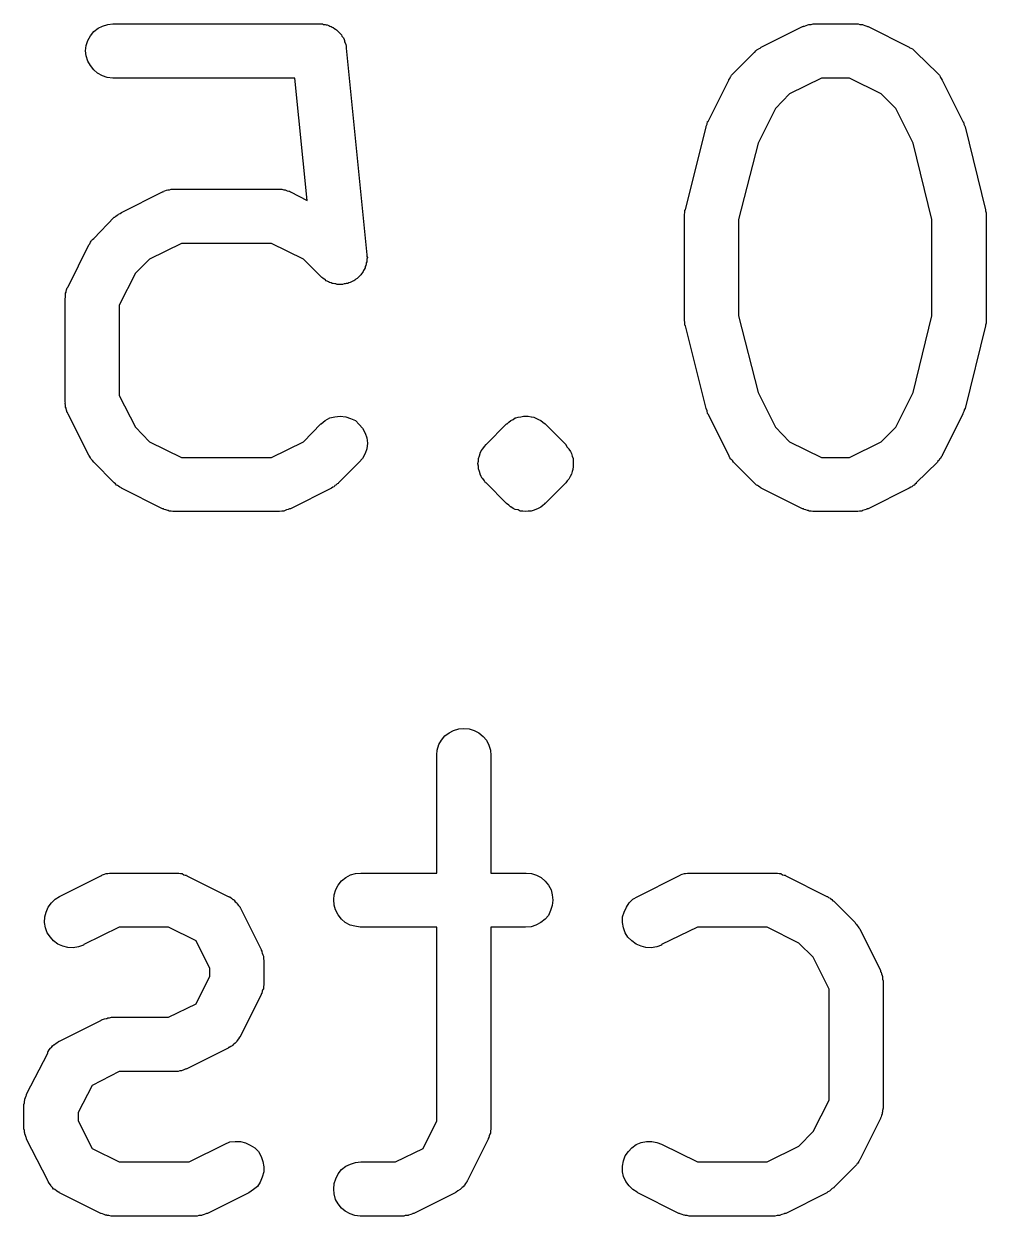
# Model space of a CAD drawing. Extents: x 57 to 139, y -149 to -36.
# Drawn here: x 103.404 to 105.18, y -117.648 to -115.448 of the extents above; entities that cross this region are included whole.
import ezdxf

# ---------------------------------------------------------------- set-up
doc = ezdxf.new("R2010")
doc.units = 0
doc.layers.add('BLACK', color=7, linetype='CONTINUOUS')

msp = doc.modelspace()

# ---------------------------------------------------------------- linework, layer by layer
at = {"layer": 'BLACK', "linetype": 'CONTINUOUS'}
for p, q in [((103.533, -115.462), (103.541, -115.456)), ((103.541, -115.456), (103.549, -115.452)), ((103.549, -115.452), (103.559, -115.449)), ((103.559, -115.449), (103.568, -115.448)), ((103.568, -115.448), (103.949, -115.448)), ((103.949, -115.448), (103.95, -115.448)), ((103.95, -115.448), (103.952, -115.448)), ((103.952, -115.448), (103.955, -115.448)), ((103.955, -115.448), (103.957, -115.449)), ((103.957, -115.449), (103.96, -115.449)), ((103.96, -115.449), (103.962, -115.45)), ((103.962, -115.45), (103.964, -115.45)), ((103.964, -115.45), (103.967, -115.451)), ((103.967, -115.451), (103.969, -115.452)), ((103.969, -115.452), (103.971, -115.453)), ((103.971, -115.453), (103.973, -115.454)), ((103.973, -115.454), (103.975, -115.455)), ((103.975, -115.455), (103.978, -115.457)), ((104.765, -115.491), (104.841, -115.453)), ((104.841, -115.453), (104.842, -115.453)), ((104.842, -115.453), (104.843, -115.452)), ((104.843, -115.452), (104.845, -115.452)), ((104.845, -115.452), (104.848, -115.451)), ((104.848, -115.451), (104.851, -115.45)), ((104.851, -115.45), (104.853, -115.449)), ((104.853, -115.449), (104.854, -115.449)), ((104.854, -115.449), (104.857, -115.449)), ((104.857, -115.449), (104.861, -115.448)), ((104.861, -115.448), (104.862, -115.448)), ((104.862, -115.448), (104.864, -115.448)), ((104.864, -115.448), (104.94, -115.448)), ((104.94, -115.448), (104.941, -115.448)), ((104.941, -115.448), (104.942, -115.448)), ((104.942, -115.448), (104.944, -115.448)), ((104.944, -115.448), (104.947, -115.449)), ((104.947, -115.449), (104.95, -115.449)), ((104.95, -115.449), (104.952, -115.449)), ((104.952, -115.449), (104.953, -115.45)), ((104.953, -115.45), (104.956, -115.451)), ((104.956, -115.451), (104.96, -115.452)), ((104.96, -115.452), (104.961, -115.453)), ((104.961, -115.453), (104.962, -115.453)), ((104.962, -115.453), (105.038, -115.491)), ((103.522, -115.479), (103.527, -115.47)), ((103.527, -115.47), (103.533, -115.462)), ((103.978, -115.457), (103.979, -115.458)), ((103.979, -115.458), (103.981, -115.459)), ((103.981, -115.459), (103.983, -115.461)), ((103.983, -115.461), (103.985, -115.463)), ((103.985, -115.463), (103.987, -115.465)), ((103.987, -115.465), (103.988, -115.466)), ((103.988, -115.466), (103.99, -115.468)), ((103.99, -115.468), (103.991, -115.471)), ((103.991, -115.471), (103.992, -115.472)), ((103.992, -115.472), (103.994, -115.474)), ((103.994, -115.474), (103.995, -115.477)), ((103.995, -115.477), (103.996, -115.479)), ((103.518, -115.498), (103.519, -115.488)), ((103.519, -115.507), (103.518, -115.498)), ((103.519, -115.488), (103.522, -115.479)), ((103.996, -115.479), (103.996, -115.481)), ((103.996, -115.481), (103.997, -115.483)), ((103.997, -115.483), (103.998, -115.486)), ((103.998, -115.486), (103.999, -115.489)), ((103.999, -115.489), (103.999, -115.491)), ((103.999, -115.491), (103.999, -115.493)), ((103.999, -115.493), (104.037, -115.874)), ((104.752, -115.501), (104.753, -115.5)), ((104.753, -115.5), (104.755, -115.498)), ((104.755, -115.498), (104.757, -115.496)), ((104.757, -115.496), (104.759, -115.495)), ((104.759, -115.495), (104.76, -115.494)), ((104.76, -115.494), (104.763, -115.493)), ((104.763, -115.493), (104.765, -115.491)), ((105.038, -115.491), (105.039, -115.492)), ((105.039, -115.492), (105.041, -115.493)), ((105.041, -115.493), (105.044, -115.494)), ((105.044, -115.494), (105.046, -115.496)), ((105.046, -115.496), (105.047, -115.497)), ((105.047, -115.497), (105.049, -115.499)), ((105.049, -115.499), (105.051, -115.501)), ((103.522, -115.517), (103.519, -115.507)), ((103.527, -115.525), (103.522, -115.517)), ((104.714, -115.539), (104.752, -115.501)), ((105.051, -115.501), (105.09, -115.539)), ((103.533, -115.533), (103.527, -115.525)), ((103.54, -115.539), (103.533, -115.533)), ((103.549, -115.544), (103.54, -115.539)), ((103.558, -115.547), (103.549, -115.544)), ((104.709, -115.545), (104.71, -115.543)), ((104.71, -115.543), (104.712, -115.541)), ((104.712, -115.541), (104.714, -115.539)), ((105.09, -115.539), (105.09, -115.539)), ((105.09, -115.539), (105.092, -115.541)), ((105.092, -115.541), (105.094, -115.543)), ((105.094, -115.543), (105.095, -115.545)), ((103.568, -115.548), (103.558, -115.547)), ((103.904, -115.548), (103.568, -115.548)), ((103.568, -115.548), (103.568, -115.548)), ((103.927, -115.774), (103.904, -115.548)), ((104.667, -115.628), (104.705, -115.552)), ((104.705, -115.551), (104.707, -115.549)), ((104.705, -115.552), (104.705, -115.551)), ((104.707, -115.549), (104.708, -115.546)), ((104.708, -115.546), (104.709, -115.545)), ((104.876, -115.548), (104.817, -115.577)), ((104.928, -115.548), (104.876, -115.548)), ((104.986, -115.577), (104.928, -115.548)), ((105.095, -115.545), (105.096, -115.547)), ((105.096, -115.547), (105.097, -115.549)), ((105.097, -115.549), (105.099, -115.552)), ((105.099, -115.552), (105.137, -115.628)), ((104.817, -115.577), (104.791, -115.604)), ((105.013, -115.604), (104.986, -115.577)), ((104.791, -115.604), (104.759, -115.668)), ((105.045, -115.668), (105.013, -115.604)), ((104.665, -115.633), (104.666, -115.628)), ((104.666, -115.628), (104.667, -115.628)), ((104.667, -115.628), (104.667, -115.628)), ((105.137, -115.628), (105.137, -115.629)), ((105.137, -115.629), (105.137, -115.629)), ((105.137, -115.629), (105.138, -115.629)), ((105.138, -115.629), (105.139, -115.633)), ((104.625, -115.791), (104.663, -115.638)), ((104.663, -115.637), (104.665, -115.633)), ((104.663, -115.638), (104.663, -115.637)), ((104.663, -115.637), (104.663, -115.637)), ((104.663, -115.637), (104.663, -115.637)), ((105.139, -115.633), (105.141, -115.638)), ((105.141, -115.638), (105.141, -115.638)), ((105.141, -115.638), (105.141, -115.638)), ((105.141, -115.638), (105.179, -115.791)), ((104.759, -115.668), (104.723, -115.809)), ((105.08, -115.809), (105.045, -115.668)), ((103.584, -115.796), (103.66, -115.758)), ((103.66, -115.758), (103.661, -115.758)), ((103.661, -115.758), (103.662, -115.757)), ((103.662, -115.757), (103.664, -115.756)), ((103.664, -115.756), (103.667, -115.755)), ((103.667, -115.755), (103.67, -115.754)), ((103.67, -115.754), (103.672, -115.754)), ((103.672, -115.754), (103.673, -115.754)), ((103.673, -115.754), (103.676, -115.753)), ((103.676, -115.753), (103.68, -115.753)), ((103.68, -115.753), (103.681, -115.753)), ((103.681, -115.753), (103.683, -115.753)), ((103.683, -115.753), (103.873, -115.753)), ((103.873, -115.753), (103.874, -115.753)), ((103.874, -115.753), (103.875, -115.753)), ((103.875, -115.753), (103.877, -115.753)), ((103.877, -115.753), (103.88, -115.753)), ((103.88, -115.753), (103.884, -115.754)), ((103.884, -115.754), (103.885, -115.754)), ((103.885, -115.754), (103.886, -115.754)), ((103.886, -115.754), (103.89, -115.756)), ((103.89, -115.756), (103.893, -115.757)), ((103.893, -115.757), (103.894, -115.757)), ((103.894, -115.757), (103.896, -115.758)), ((103.896, -115.758), (103.927, -115.774)), ((103.533, -115.844), (103.571, -115.805)), ((103.571, -115.805), (103.572, -115.805)), ((103.572, -115.805), (103.574, -115.803)), ((103.574, -115.803), (103.576, -115.801)), ((103.576, -115.801), (103.578, -115.8)), ((103.578, -115.8), (103.579, -115.799)), ((103.579, -115.799), (103.582, -115.798)), ((103.582, -115.798), (103.584, -115.796)), ((104.623, -115.8), (104.624, -115.796)), ((104.623, -115.801), (104.623, -115.8)), ((104.623, -115.802), (104.623, -115.801)), ((104.623, -115.803), (104.623, -115.802)), ((104.623, -115.993), (104.623, -115.803)), ((104.624, -115.792), (104.625, -115.791)), ((104.624, -115.796), (104.624, -115.792)), ((104.625, -115.791), (104.625, -115.791)), ((105.179, -115.791), (105.179, -115.791)), ((105.179, -115.791), (105.179, -115.792)), ((105.179, -115.792), (105.179, -115.793)), ((105.179, -115.793), (105.18, -115.797)), ((105.18, -115.797), (105.18, -115.801)), ((105.18, -115.801), (105.18, -115.802)), ((105.18, -115.802), (105.18, -115.803)), ((105.18, -115.803), (105.18, -115.993)), ((104.723, -115.809), (104.723, -115.987)), ((105.08, -115.987), (105.08, -115.809)), ((103.526, -115.854), (103.527, -115.851)), ((103.527, -115.851), (103.528, -115.849)), ((103.528, -115.849), (103.529, -115.848)), ((103.529, -115.848), (103.531, -115.846)), ((103.531, -115.846), (103.533, -115.844)), ((103.486, -115.933), (103.524, -115.856)), ((103.524, -115.856), (103.526, -115.854)), ((103.524, -115.856), (103.524, -115.856)), ((103.695, -115.853), (103.636, -115.882)), ((103.861, -115.853), (103.695, -115.853)), ((103.92, -115.882), (103.861, -115.853)), ((104.037, -115.874), (104.037, -115.875)), ((103.636, -115.882), (103.61, -115.908)), ((103.952, -115.914), (103.92, -115.882)), ((104.035, -115.894), (104.034, -115.896)), ((104.034, -115.896), (104.034, -115.898)), ((104.036, -115.891), (104.035, -115.894)), ((104.037, -115.887), (104.036, -115.889)), ((104.036, -115.889), (104.036, -115.891)), ((104.037, -115.875), (104.037, -115.877)), ((104.037, -115.877), (104.038, -115.879)), ((104.038, -115.879), (104.037, -115.882)), ((104.037, -115.882), (104.037, -115.884)), ((104.037, -115.884), (104.037, -115.887)), ((103.61, -115.908), (103.58, -115.967)), ((103.954, -115.916), (103.952, -115.914)), ((103.956, -115.917), (103.954, -115.916)), ((103.958, -115.919), (103.956, -115.917)), ((104.019, -115.918), (104.017, -115.919)), ((104.021, -115.916), (104.019, -115.918)), ((104.023, -115.914), (104.021, -115.916)), ((104.024, -115.913), (104.023, -115.914)), ((104.026, -115.911), (104.024, -115.913)), ((104.027, -115.909), (104.026, -115.911)), ((104.029, -115.907), (104.027, -115.909)), ((104.03, -115.905), (104.029, -115.907)), ((104.031, -115.903), (104.03, -115.905)), ((104.032, -115.901), (104.031, -115.903)), ((104.034, -115.898), (104.032, -115.901)), ((103.482, -115.942), (103.483, -115.939)), ((103.483, -115.939), (103.484, -115.935)), ((103.484, -115.935), (103.485, -115.934)), ((103.485, -115.934), (103.486, -115.933)), ((103.96, -115.92), (103.958, -115.919)), ((103.962, -115.922), (103.96, -115.92)), ((103.964, -115.923), (103.962, -115.922)), ((103.966, -115.924), (103.964, -115.923)), ((103.968, -115.925), (103.966, -115.924)), ((103.971, -115.926), (103.968, -115.925)), ((103.973, -115.927), (103.971, -115.926)), ((103.975, -115.927), (103.973, -115.927)), ((103.978, -115.928), (103.975, -115.927)), ((103.98, -115.928), (103.978, -115.928)), ((103.982, -115.929), (103.98, -115.928)), ((103.985, -115.929), (103.982, -115.929)), ((103.987, -115.929), (103.985, -115.929)), ((103.99, -115.929), (103.987, -115.929)), ((103.992, -115.929), (103.99, -115.929)), ((103.995, -115.928), (103.992, -115.929)), ((103.997, -115.928), (103.995, -115.928)), ((103.999, -115.927), (103.997, -115.928)), ((104.002, -115.927), (103.999, -115.927)), ((104.004, -115.926), (104.002, -115.927)), ((104.006, -115.925), (104.004, -115.926)), ((104.009, -115.924), (104.006, -115.925)), ((104.011, -115.923), (104.009, -115.924)), ((104.013, -115.922), (104.011, -115.923)), ((104.015, -115.921), (104.013, -115.922)), ((104.017, -115.919), (104.015, -115.921)), ((103.48, -115.954), (103.481, -115.953)), ((103.48, -115.955), (103.48, -115.954)), ((103.48, -116.146), (103.48, -115.955)), ((103.481, -115.945), (103.482, -115.943)), ((103.481, -115.948), (103.481, -115.945)), ((103.481, -115.951), (103.481, -115.948)), ((103.481, -115.953), (103.481, -115.951)), ((103.482, -115.943), (103.482, -115.942)), ((103.58, -115.967), (103.58, -116.134)), ((104.623, -115.994), (104.623, -115.993)), ((104.623, -115.995), (104.623, -115.994)), ((104.624, -115.999), (104.623, -115.995)), ((104.624, -116.003), (104.624, -115.999)), ((104.624, -116.004), (104.624, -116.003)), ((104.625, -116.005), (104.624, -116.004)), ((104.663, -116.158), (104.625, -116.005)), ((104.625, -116.005), (104.625, -116.005)), ((104.723, -115.987), (104.759, -116.128)), ((105.045, -116.128), (105.08, -115.987)), ((105.179, -116.005), (105.141, -116.158)), ((105.18, -116), (105.179, -116.004)), ((105.179, -116.004), (105.179, -116.004)), ((105.179, -116.004), (105.179, -116.005)), ((105.18, -115.993), (105.18, -115.994)), ((105.18, -115.994), (105.18, -115.995)), ((105.18, -115.995), (105.18, -115.996)), ((105.18, -115.996), (105.18, -116)), ((103.58, -116.134), (103.61, -116.192)), ((104.759, -116.128), (104.791, -116.192)), ((105.013, -116.192), (105.045, -116.128)), ((103.481, -116.147), (103.48, -116.146)), ((103.48, -116.148), (103.481, -116.147)), ((103.481, -116.152), (103.48, -116.148)), ((103.481, -116.155), (103.481, -116.152)), ((103.482, -116.157), (103.481, -116.155)), ((103.482, -116.158), (103.482, -116.157)), ((103.483, -116.161), (103.482, -116.158)), ((104.665, -116.162), (104.663, -116.158)), ((104.663, -116.158), (104.663, -116.158)), ((104.663, -116.158), (104.663, -116.158)), ((105.14, -116.159), (105.139, -116.163)), ((105.141, -116.159), (105.14, -116.159)), ((105.141, -116.158), (105.141, -116.158)), ((105.141, -116.158), (105.141, -116.159)), ((103.484, -116.165), (103.483, -116.161)), ((103.485, -116.166), (103.484, -116.165)), ((103.485, -116.167), (103.485, -116.166)), ((103.486, -116.168), (103.485, -116.167)), ((103.524, -116.244), (103.486, -116.168)), ((103.953, -116.186), (103.96, -116.18)), ((103.96, -116.18), (103.969, -116.175)), ((103.969, -116.175), (103.978, -116.173)), ((103.978, -116.173), (103.988, -116.172)), ((103.988, -116.172), (103.998, -116.173)), ((103.998, -116.173), (104.007, -116.176)), ((104.007, -116.176), (104.016, -116.18)), ((104.016, -116.18), (104.023, -116.187)), ((104.299, -116.183), (104.303, -116.18)), ((104.303, -116.18), (104.307, -116.178)), ((104.303, -116.18), (104.303, -116.18)), ((104.303, -116.18), (104.303, -116.18)), ((104.303, -116.18), (104.303, -116.18)), ((104.303, -116.18), (104.303, -116.18)), ((104.307, -116.178), (104.311, -116.175)), ((104.311, -116.175), (104.312, -116.175)), ((104.312, -116.175), (104.316, -116.174)), ((104.312, -116.175), (104.312, -116.175)), ((104.312, -116.175), (104.312, -116.175)), ((104.312, -116.175), (104.312, -116.175)), ((104.316, -116.174), (104.321, -116.173)), ((104.321, -116.173), (104.326, -116.172)), ((104.321, -116.173), (104.321, -116.173)), ((104.321, -116.173), (104.321, -116.173)), ((104.321, -116.173), (104.321, -116.173)), ((104.321, -116.173), (104.321, -116.173)), ((104.326, -116.172), (104.331, -116.172)), ((104.331, -116.172), (104.331, -116.172)), ((104.331, -116.172), (104.331, -116.172)), ((104.331, -116.172), (104.331, -116.172)), ((104.331, -116.172), (104.335, -116.172)), ((104.331, -116.172), (104.331, -116.172)), ((104.335, -116.172), (104.34, -116.173)), ((104.34, -116.173), (104.34, -116.173)), ((104.34, -116.173), (104.34, -116.173)), ((104.34, -116.173), (104.341, -116.173)), ((104.341, -116.173), (104.341, -116.173)), ((104.341, -116.173), (104.345, -116.174)), ((104.345, -116.174), (104.35, -116.176)), ((104.35, -116.176), (104.35, -116.176)), ((104.35, -116.176), (104.35, -116.176)), ((104.35, -116.176), (104.35, -116.176)), ((104.35, -116.176), (104.35, -116.176)), ((104.35, -116.176), (104.354, -116.178)), ((104.354, -116.178), (104.354, -116.178)), ((104.354, -116.178), (104.358, -116.18)), ((104.358, -116.18), (104.358, -116.18)), ((104.358, -116.18), (104.358, -116.18)), ((104.358, -116.18), (104.358, -116.18)), ((104.358, -116.18), (104.358, -116.18)), ((104.358, -116.18), (104.362, -116.183)), ((104.666, -116.167), (104.665, -116.162)), ((104.667, -116.168), (104.666, -116.167)), ((104.666, -116.167), (104.666, -116.167)), ((104.666, -116.167), (104.666, -116.167)), ((104.705, -116.244), (104.667, -116.168)), ((105.137, -116.168), (105.099, -116.244)), ((105.139, -116.163), (105.137, -116.167)), ((105.137, -116.167), (105.137, -116.168)), ((105.137, -116.168), (105.137, -116.168)), ((103.61, -116.192), (103.636, -116.219)), ((103.92, -116.219), (103.952, -116.186)), ((103.952, -116.186), (103.953, -116.186)), ((104.023, -116.187), (104.029, -116.194)), ((104.029, -116.194), (104.034, -116.203)), ((104.034, -116.203), (104.037, -116.212)), ((104.257, -116.224), (104.295, -116.186)), ((104.295, -116.186), (104.295, -116.186)), ((104.295, -116.186), (104.295, -116.186)), ((104.295, -116.186), (104.295, -116.186)), ((104.295, -116.186), (104.295, -116.186)), ((104.295, -116.186), (104.295, -116.186)), ((104.295, -116.186), (104.295, -116.186)), ((104.295, -116.186), (104.296, -116.186)), ((104.296, -116.186), (104.299, -116.183)), ((104.362, -116.183), (104.362, -116.183)), ((104.362, -116.183), (104.366, -116.186)), ((104.366, -116.186), (104.404, -116.224)), ((104.791, -116.192), (104.817, -116.219)), ((104.986, -116.219), (105.013, -116.192)), ((103.636, -116.219), (103.695, -116.248)), ((103.861, -116.248), (103.92, -116.219)), ((104.037, -116.212), (104.038, -116.222)), ((104.038, -116.222), (104.037, -116.232)), ((104.254, -116.228), (104.257, -116.224)), ((104.404, -116.224), (104.404, -116.225)), ((104.404, -116.225), (104.404, -116.225)), ((104.404, -116.225), (104.404, -116.225)), ((104.404, -116.225), (104.404, -116.225)), ((104.404, -116.225), (104.407, -116.229)), ((104.817, -116.219), (104.876, -116.248)), ((104.928, -116.248), (104.986, -116.219)), ((103.525, -116.246), (103.524, -116.244)), ((103.527, -116.249), (103.525, -116.246)), ((103.695, -116.248), (103.861, -116.248)), ((104.034, -116.241), (104.029, -116.25)), ((104.037, -116.232), (104.034, -116.241)), ((104.243, -116.25), (104.245, -116.245)), ((104.245, -116.245), (104.246, -116.241)), ((104.246, -116.24), (104.248, -116.236)), ((104.246, -116.241), (104.246, -116.24)), ((104.246, -116.24), (104.246, -116.24)), ((104.248, -116.236), (104.251, -116.232)), ((104.251, -116.232), (104.254, -116.228)), ((104.251, -116.232), (104.251, -116.232)), ((104.251, -116.232), (104.251, -116.232)), ((104.407, -116.229), (104.41, -116.232)), ((104.41, -116.232), (104.41, -116.232)), ((104.41, -116.232), (104.41, -116.233)), ((104.41, -116.233), (104.413, -116.237)), ((104.413, -116.237), (104.415, -116.241)), ((104.415, -116.241), (104.415, -116.241)), ((104.415, -116.241), (104.415, -116.241)), ((104.415, -116.241), (104.416, -116.246)), ((104.416, -116.246), (104.418, -116.25)), ((104.706, -116.246), (104.705, -116.244)), ((104.707, -116.249), (104.706, -116.246)), ((104.876, -116.248), (104.928, -116.248)), ((105.097, -116.247), (105.096, -116.25)), ((105.099, -116.245), (105.097, -116.247)), ((105.099, -116.244), (105.099, -116.245)), ((103.528, -116.251), (103.527, -116.249)), ((103.529, -116.252), (103.528, -116.251)), ((103.531, -116.254), (103.529, -116.252)), ((103.533, -116.257), (103.531, -116.254)), ((103.571, -116.295), (103.533, -116.257)), ((103.533, -116.257), (103.533, -116.257)), ((104.023, -116.257), (103.985, -116.295)), ((104.029, -116.25), (104.023, -116.257)), ((104.242, -116.259), (104.243, -116.255)), ((104.242, -116.26), (104.242, -116.259)), ((104.242, -116.259), (104.242, -116.259)), ((104.243, -116.264), (104.242, -116.26)), ((104.243, -116.255), (104.243, -116.25)), ((104.243, -116.25), (104.243, -116.25)), ((104.243, -116.25), (104.243, -116.25)), ((104.243, -116.269), (104.243, -116.264)), ((104.245, -116.274), (104.243, -116.269)), ((104.243, -116.269), (104.243, -116.269)), ((104.243, -116.269), (104.243, -116.269)), ((104.417, -116.27), (104.416, -116.274)), ((104.418, -116.265), (104.417, -116.27)), ((104.417, -116.27), (104.417, -116.27)), ((104.417, -116.27), (104.417, -116.27)), ((104.418, -116.25), (104.418, -116.25)), ((104.418, -116.25), (104.418, -116.251)), ((104.418, -116.251), (104.418, -116.255)), ((104.418, -116.255), (104.418, -116.26)), ((104.418, -116.26), (104.418, -116.26)), ((104.418, -116.26), (104.418, -116.26)), ((104.418, -116.26), (104.418, -116.265)), ((104.709, -116.251), (104.707, -116.249)), ((104.71, -116.252), (104.709, -116.251)), ((104.712, -116.254), (104.71, -116.252)), ((104.714, -116.257), (104.712, -116.254)), ((104.752, -116.295), (104.714, -116.257)), ((104.714, -116.257), (104.714, -116.257)), ((105.09, -116.257), (105.051, -116.295)), ((105.091, -116.255), (105.09, -116.257)), ((105.093, -116.253), (105.091, -116.255)), ((105.094, -116.251), (105.093, -116.253)), ((105.096, -116.25), (105.094, -116.251)), ((104.246, -116.278), (104.245, -116.274)), ((104.246, -116.279), (104.246, -116.278)), ((104.248, -116.283), (104.246, -116.279)), ((104.246, -116.279), (104.246, -116.279)), ((104.25, -116.287), (104.248, -116.283)), ((104.251, -116.287), (104.25, -116.287)), ((104.25, -116.287), (104.25, -116.287)), ((104.254, -116.291), (104.251, -116.287)), ((104.256, -116.295), (104.254, -116.291)), ((104.407, -116.291), (104.404, -116.295)), ((104.41, -116.288), (104.407, -116.291)), ((104.412, -116.283), (104.41, -116.288)), ((104.41, -116.288), (104.41, -116.288)), ((104.41, -116.288), (104.41, -116.288)), ((104.415, -116.279), (104.412, -116.283)), ((104.416, -116.274), (104.415, -116.279)), ((104.415, -116.279), (104.415, -116.279)), ((104.415, -116.279), (104.415, -116.279)), ((103.573, -116.297), (103.571, -116.295)), ((103.575, -116.299), (103.573, -116.297)), ((103.577, -116.3), (103.575, -116.299)), ((103.579, -116.301), (103.577, -116.3)), ((103.581, -116.303), (103.579, -116.301)), ((103.584, -116.304), (103.581, -116.303)), ((103.584, -116.305), (103.584, -116.304)), ((103.66, -116.343), (103.584, -116.305)), ((103.972, -116.305), (103.896, -116.343)), ((103.974, -116.303), (103.972, -116.305)), ((103.977, -116.302), (103.974, -116.303)), ((103.978, -116.3), (103.977, -116.302)), ((103.98, -116.299), (103.978, -116.3)), ((103.982, -116.297), (103.98, -116.299)), ((103.984, -116.296), (103.982, -116.297)), ((103.985, -116.295), (103.984, -116.296)), ((104.257, -116.295), (104.256, -116.295)), ((104.295, -116.333), (104.257, -116.295)), ((104.257, -116.295), (104.257, -116.295)), ((104.257, -116.295), (104.257, -116.295)), ((104.257, -116.295), (104.257, -116.295)), ((104.404, -116.295), (104.366, -116.333)), ((104.754, -116.297), (104.752, -116.295)), ((104.756, -116.299), (104.754, -116.297)), ((104.758, -116.3), (104.756, -116.299)), ((104.76, -116.301), (104.758, -116.3)), ((104.762, -116.303), (104.76, -116.301)), ((104.765, -116.304), (104.762, -116.303)), ((104.765, -116.305), (104.765, -116.304)), ((104.841, -116.343), (104.765, -116.305)), ((105.038, -116.305), (104.962, -116.343)), ((105.041, -116.303), (105.038, -116.305)), ((105.043, -116.302), (105.041, -116.303)), ((105.045, -116.3), (105.043, -116.302)), ((105.047, -116.299), (105.045, -116.3)), ((105.049, -116.297), (105.047, -116.299)), ((105.051, -116.296), (105.049, -116.297)), ((105.051, -116.295), (105.051, -116.296)), ((104.299, -116.336), (104.295, -116.333)), ((104.302, -116.339), (104.299, -116.336)), ((104.299, -116.336), (104.299, -116.336)), ((104.365, -116.334), (104.362, -116.337)), ((104.366, -116.333), (104.365, -116.333)), ((104.365, -116.333), (104.365, -116.334)), ((104.365, -116.334), (104.365, -116.334)), ((104.365, -116.334), (104.365, -116.334)), ((104.365, -116.334), (104.365, -116.334)), ((104.365, -116.334), (104.365, -116.334)), ((104.365, -116.334), (104.365, -116.334)), ((103.662, -116.343), (103.66, -116.343)), ((103.663, -116.344), (103.662, -116.343)), ((103.666, -116.345), (103.663, -116.344)), ((103.67, -116.346), (103.666, -116.345)), ((103.671, -116.346), (103.67, -116.346)), ((103.672, -116.347), (103.671, -116.346)), ((103.676, -116.347), (103.672, -116.347)), ((103.679, -116.348), (103.676, -116.347)), ((103.681, -116.348), (103.679, -116.348)), ((103.682, -116.348), (103.681, -116.348)), ((103.683, -116.348), (103.682, -116.348)), ((103.873, -116.348), (103.683, -116.348)), ((103.875, -116.348), (103.873, -116.348)), ((103.876, -116.348), (103.875, -116.348)), ((103.88, -116.347), (103.876, -116.348)), ((103.883, -116.347), (103.88, -116.347)), ((103.884, -116.347), (103.883, -116.347)), ((103.886, -116.346), (103.884, -116.347)), ((103.889, -116.345), (103.886, -116.346)), ((103.892, -116.344), (103.889, -116.345)), ((103.894, -116.343), (103.892, -116.344)), ((103.895, -116.343), (103.894, -116.343)), ((103.896, -116.343), (103.895, -116.343)), ((104.303, -116.339), (104.302, -116.339)), ((104.302, -116.339), (104.302, -116.339)), ((104.302, -116.339), (104.302, -116.339)), ((104.302, -116.339), (104.302, -116.339)), ((104.307, -116.342), (104.303, -116.339)), ((104.311, -116.344), (104.307, -116.342)), ((104.307, -116.342), (104.307, -116.342)), ((104.316, -116.345), (104.311, -116.344)), ((104.311, -116.344), (104.311, -116.344)), ((104.311, -116.344), (104.311, -116.344)), ((104.311, -116.344), (104.311, -116.344)), ((104.311, -116.344), (104.311, -116.344)), ((104.32, -116.347), (104.316, -116.345)), ((104.316, -116.345), (104.316, -116.345)), ((104.325, -116.347), (104.32, -116.347)), ((104.32, -116.347), (104.32, -116.347)), ((104.32, -116.347), (104.32, -116.347)), ((104.32, -116.347), (104.32, -116.347)), ((104.32, -116.347), (104.32, -116.347)), ((104.33, -116.348), (104.325, -116.347)), ((104.325, -116.347), (104.325, -116.347)), ((104.335, -116.347), (104.33, -116.348)), ((104.33, -116.348), (104.33, -116.348)), ((104.33, -116.348), (104.33, -116.348)), ((104.33, -116.348), (104.33, -116.348)), ((104.33, -116.348), (104.33, -116.348)), ((104.34, -116.347), (104.335, -116.347)), ((104.344, -116.346), (104.34, -116.347)), ((104.34, -116.347), (104.34, -116.347)), ((104.34, -116.347), (104.34, -116.347)), ((104.34, -116.347), (104.34, -116.347)), ((104.34, -116.347), (104.34, -116.347)), ((104.349, -116.344), (104.344, -116.346)), ((104.353, -116.342), (104.349, -116.344)), ((104.349, -116.344), (104.349, -116.344)), ((104.349, -116.344), (104.349, -116.344)), ((104.349, -116.344), (104.349, -116.344)), ((104.349, -116.344), (104.349, -116.344)), ((104.358, -116.34), (104.353, -116.342)), ((104.362, -116.337), (104.358, -116.34)), ((104.358, -116.34), (104.358, -116.34)), ((104.358, -116.34), (104.358, -116.34)), ((104.358, -116.34), (104.358, -116.34)), ((104.358, -116.34), (104.358, -116.34)), ((104.843, -116.343), (104.841, -116.343)), ((104.844, -116.344), (104.843, -116.343)), ((104.847, -116.345), (104.844, -116.344)), ((104.85, -116.346), (104.847, -116.345)), ((104.852, -116.346), (104.85, -116.346)), ((104.853, -116.347), (104.852, -116.346)), ((104.857, -116.347), (104.853, -116.347)), ((104.86, -116.348), (104.857, -116.347)), ((104.862, -116.348), (104.86, -116.348)), ((104.863, -116.348), (104.862, -116.348)), ((104.864, -116.348), (104.863, -116.348)), ((104.94, -116.348), (104.864, -116.348)), ((104.941, -116.348), (104.94, -116.348)), ((104.943, -116.348), (104.941, -116.348)), ((104.946, -116.347), (104.943, -116.348)), ((104.95, -116.347), (104.946, -116.347)), ((104.951, -116.347), (104.95, -116.347)), ((104.952, -116.346), (104.951, -116.347)), ((104.956, -116.345), (104.952, -116.346)), ((104.959, -116.344), (104.956, -116.345)), ((104.96, -116.343), (104.959, -116.344)), ((104.962, -116.343), (104.96, -116.343)), ((104.962, -116.343), (104.962, -116.343)), ((104.189, -116.756), (104.197, -116.752)), ((104.197, -116.752), (104.207, -116.749)), ((104.207, -116.749), (104.216, -116.748)), ((104.216, -116.748), (104.226, -116.749)), ((104.226, -116.749), (104.235, -116.752)), ((104.235, -116.752), (104.244, -116.756)), ((104.17, -116.778), (104.175, -116.77)), ((104.175, -116.77), (104.181, -116.762)), ((104.181, -116.762), (104.189, -116.756)), ((104.244, -116.756), (104.252, -116.763)), ((104.252, -116.763), (104.258, -116.77)), ((104.258, -116.77), (104.262, -116.779)), ((104.166, -116.797), (104.167, -116.788)), ((104.166, -116.798), (104.166, -116.797)), ((104.166, -117.015), (104.166, -116.798)), ((104.167, -116.788), (104.17, -116.778)), ((104.262, -116.779), (104.265, -116.788)), ((104.265, -116.788), (104.266, -116.798)), ((104.266, -116.798), (104.266, -117.015)), ((103.548, -117.019), (103.549, -117.018)), ((103.549, -117.018), (103.553, -117.017)), ((103.553, -117.017), (103.556, -117.016)), ((103.556, -117.016), (103.557, -117.016)), ((103.557, -117.016), (103.559, -117.016)), ((103.559, -117.016), (103.562, -117.015)), ((103.562, -117.015), (103.566, -117.015)), ((103.566, -117.015), (103.567, -117.015)), ((103.567, -117.015), (103.568, -117.015)), ((103.568, -117.015), (103.683, -117.015)), ((103.683, -117.015), (103.685, -117.015)), ((103.683, -117.015), (103.683, -117.015)), ((103.685, -117.015), (103.686, -117.015)), ((103.686, -117.015), (103.69, -117.015)), ((103.69, -117.015), (103.693, -117.016)), ((103.693, -117.016), (103.695, -117.016)), ((103.695, -117.016), (103.696, -117.016)), ((103.696, -117.016), (103.699, -117.018)), ((103.699, -117.018), (103.702, -117.019)), ((103.998, -117.023), (104.007, -117.018)), ((104.007, -117.018), (104.016, -117.016)), ((104.016, -117.016), (104.026, -117.015)), ((104.026, -117.015), (104.166, -117.015)), ((104.266, -117.015), (104.33, -117.015)), ((104.33, -117.015), (104.331, -117.015)), ((104.331, -117.015), (104.341, -117.016)), ((104.341, -117.016), (104.35, -117.019)), ((104.615, -117.019), (104.616, -117.018)), ((104.616, -117.018), (104.619, -117.017)), ((104.619, -117.017), (104.623, -117.016)), ((104.623, -117.016), (104.624, -117.016)), ((104.624, -117.016), (104.625, -117.016)), ((104.625, -117.016), (104.629, -117.015)), ((104.629, -117.015), (104.632, -117.015)), ((104.632, -117.015), (104.634, -117.015)), ((104.634, -117.015), (104.635, -117.015)), ((104.635, -117.015), (104.788, -117.015)), ((104.788, -117.015), (104.79, -117.015)), ((104.788, -117.015), (104.788, -117.015)), ((104.79, -117.015), (104.791, -117.015)), ((104.791, -117.015), (104.795, -117.015)), ((104.795, -117.015), (104.798, -117.016)), ((104.798, -117.016), (104.799, -117.016)), ((104.799, -117.016), (104.801, -117.016)), ((104.801, -117.016), (104.804, -117.018)), ((104.804, -117.018), (104.807, -117.019)), ((103.47, -117.058), (103.546, -117.02)), ((103.546, -117.02), (103.547, -117.02)), ((103.547, -117.02), (103.548, -117.019)), ((103.702, -117.019), (103.704, -117.019)), ((103.704, -117.019), (103.705, -117.02)), ((103.705, -117.02), (103.781, -117.058)), ((103.98, -117.045), (103.984, -117.037)), ((103.984, -117.037), (103.99, -117.029)), ((103.99, -117.029), (103.998, -117.023)), ((104.35, -117.019), (104.359, -117.023)), ((104.359, -117.023), (104.366, -117.03)), ((104.366, -117.03), (104.372, -117.037)), ((104.372, -117.037), (104.377, -117.046)), ((104.537, -117.058), (104.613, -117.02)), ((104.613, -117.02), (104.615, -117.019)), ((104.613, -117.02), (104.613, -117.02)), ((104.807, -117.019), (104.809, -117.019)), ((104.809, -117.019), (104.81, -117.02)), ((104.81, -117.02), (104.886, -117.058)), ((103.462, -117.063), (103.47, -117.058)), ((103.781, -117.058), (103.782, -117.058)), ((103.782, -117.058), (103.783, -117.059)), ((103.783, -117.059), (103.784, -117.059)), ((103.784, -117.059), (103.787, -117.061)), ((103.787, -117.061), (103.79, -117.064)), ((103.976, -117.064), (103.977, -117.055)), ((103.977, -117.055), (103.98, -117.045)), ((104.377, -117.046), (104.379, -117.055)), ((104.379, -117.055), (104.38, -117.065)), ((104.528, -117.063), (104.537, -117.058)), ((104.886, -117.058), (104.887, -117.058)), ((104.887, -117.058), (104.889, -117.06)), ((104.889, -117.06), (104.892, -117.061)), ((104.892, -117.061), (104.893, -117.062)), ((104.893, -117.062), (104.895, -117.064)), ((103.445, -117.087), (103.449, -117.078)), ((103.449, -117.078), (103.455, -117.07)), ((103.455, -117.07), (103.462, -117.063)), ((103.79, -117.064), (103.791, -117.064)), ((103.791, -117.064), (103.792, -117.065)), ((103.792, -117.065), (103.794, -117.068)), ((103.794, -117.068), (103.797, -117.07)), ((103.797, -117.07), (103.798, -117.071)), ((103.798, -117.071), (103.798, -117.072)), ((103.798, -117.072), (103.8, -117.075)), ((103.8, -117.075), (103.803, -117.078)), ((103.803, -117.078), (103.803, -117.079)), ((103.803, -117.079), (103.804, -117.08)), ((103.804, -117.08), (103.842, -117.156)), ((103.977, -117.074), (103.976, -117.064)), ((103.979, -117.083), (103.977, -117.074)), ((103.984, -117.092), (103.979, -117.083)), ((104.376, -117.084), (104.372, -117.093)), ((104.379, -117.075), (104.376, -117.084)), ((104.38, -117.065), (104.379, -117.075)), ((104.512, -117.087), (104.516, -117.078)), ((104.516, -117.078), (104.521, -117.07)), ((104.521, -117.07), (104.528, -117.063)), ((104.895, -117.064), (104.897, -117.066)), ((104.897, -117.066), (104.899, -117.067)), ((104.899, -117.067), (104.937, -117.105)), ((103.442, -117.106), (103.443, -117.096)), ((103.444, -117.116), (103.442, -117.106)), ((103.443, -117.096), (103.445, -117.087)), ((103.99, -117.1), (103.984, -117.092)), ((103.997, -117.106), (103.99, -117.1)), ((104.006, -117.111), (103.997, -117.106)), ((104.358, -117.106), (104.349, -117.111)), ((104.366, -117.1), (104.358, -117.106)), ((104.372, -117.093), (104.366, -117.1)), ((104.509, -117.096), (104.512, -117.087)), ((104.509, -117.106), (104.509, -117.096)), ((104.511, -117.116), (104.509, -117.106)), ((104.937, -117.105), (104.938, -117.106)), ((104.938, -117.106), (104.939, -117.108)), ((103.447, -117.125), (103.444, -117.116)), ((103.453, -117.133), (103.447, -117.125)), ((103.58, -117.115), (103.515, -117.147)), ((103.671, -117.115), (103.58, -117.115)), ((103.722, -117.14), (103.671, -117.115)), ((104.015, -117.113), (104.006, -117.111)), ((104.025, -117.115), (104.015, -117.113)), ((104.026, -117.115), (104.025, -117.115)), ((104.166, -117.115), (104.026, -117.115)), ((104.166, -117.472), (104.166, -117.115)), ((104.33, -117.115), (104.266, -117.115)), ((104.266, -117.115), (104.266, -117.484)), ((104.34, -117.114), (104.33, -117.115)), ((104.349, -117.111), (104.34, -117.114)), ((104.514, -117.125), (104.511, -117.116)), ((104.519, -117.133), (104.514, -117.125)), ((104.647, -117.115), (104.581, -117.147)), ((104.776, -117.115), (104.647, -117.115)), ((104.834, -117.144), (104.776, -117.115)), ((104.939, -117.108), (104.941, -117.11)), ((104.941, -117.11), (104.942, -117.112)), ((104.942, -117.112), (104.944, -117.114)), ((104.944, -117.114), (104.945, -117.116)), ((104.945, -117.116), (104.947, -117.118)), ((104.947, -117.118), (104.985, -117.195)), ((103.459, -117.14), (103.453, -117.133)), ((103.467, -117.146), (103.459, -117.14)), ((103.476, -117.15), (103.467, -117.146)), ((103.485, -117.152), (103.476, -117.15)), ((103.514, -117.148), (103.505, -117.151)), ((103.515, -117.147), (103.514, -117.148)), ((103.747, -117.191), (103.722, -117.14)), ((104.526, -117.14), (104.519, -117.133)), ((104.534, -117.146), (104.526, -117.14)), ((104.543, -117.15), (104.534, -117.146)), ((104.552, -117.152), (104.543, -117.15)), ((104.581, -117.148), (104.572, -117.151)), ((104.581, -117.147), (104.581, -117.148)), ((104.861, -117.17), (104.834, -117.144)), ((103.495, -117.153), (103.485, -117.152)), ((103.505, -117.151), (103.495, -117.153)), ((103.842, -117.156), (103.842, -117.157)), ((103.842, -117.157), (103.843, -117.159)), ((103.843, -117.159), (103.843, -117.16)), ((103.843, -117.16), (103.844, -117.163)), ((103.844, -117.163), (103.845, -117.166)), ((103.845, -117.166), (103.846, -117.168)), ((103.846, -117.168), (103.846, -117.169)), ((103.846, -117.169), (103.846, -117.173)), ((104.562, -117.153), (104.552, -117.152)), ((104.572, -117.151), (104.562, -117.153)), ((104.89, -117.229), (104.861, -117.17)), ((103.747, -117.205), (103.747, -117.191)), ((103.846, -117.173), (103.847, -117.176)), ((103.847, -117.176), (103.847, -117.177)), ((103.847, -117.177), (103.847, -117.179)), ((103.847, -117.179), (103.847, -117.217)), ((103.722, -117.256), (103.747, -117.205)), ((104.985, -117.195), (104.985, -117.195)), ((104.985, -117.195), (104.985, -117.197)), ((104.985, -117.197), (104.986, -117.198)), ((104.986, -117.198), (104.987, -117.201)), ((104.987, -117.201), (104.988, -117.204)), ((104.988, -117.204), (104.989, -117.206)), ((104.989, -117.206), (104.989, -117.207)), ((104.989, -117.207), (104.989, -117.211)), ((104.989, -117.211), (104.99, -117.214)), ((104.99, -117.214), (104.99, -117.215)), ((104.99, -117.215), (104.99, -117.217)), ((103.843, -117.237), (103.842, -117.238)), ((103.842, -117.238), (103.842, -117.239)), ((103.844, -117.233), (103.843, -117.237)), ((103.845, -117.23), (103.844, -117.233)), ((103.846, -117.229), (103.845, -117.23)), ((103.847, -117.221), (103.846, -117.224)), ((103.846, -117.224), (103.846, -117.227)), ((103.846, -117.227), (103.846, -117.229)), ((103.847, -117.217), (103.847, -117.218)), ((103.847, -117.218), (103.847, -117.219)), ((103.847, -117.219), (103.847, -117.221)), ((104.89, -117.434), (104.89, -117.229)), ((104.99, -117.217), (104.99, -117.446)), ((103.671, -117.281), (103.722, -117.256)), ((103.842, -117.239), (103.804, -117.316)), ((103.557, -117.283), (103.559, -117.282)), ((103.559, -117.282), (103.562, -117.282)), ((103.562, -117.282), (103.566, -117.281)), ((103.566, -117.281), (103.567, -117.281)), ((103.567, -117.281), (103.568, -117.281)), ((103.568, -117.281), (103.671, -117.281)), ((103.47, -117.325), (103.546, -117.287)), ((103.546, -117.287), (103.547, -117.286)), ((103.547, -117.286), (103.548, -117.286)), ((103.548, -117.286), (103.549, -117.285)), ((103.549, -117.285), (103.553, -117.284)), ((103.553, -117.284), (103.556, -117.283)), ((103.556, -117.283), (103.557, -117.283)), ((103.465, -117.328), (103.468, -117.326)), ((103.468, -117.326), (103.469, -117.325)), ((103.469, -117.325), (103.47, -117.325)), ((103.797, -117.326), (103.794, -117.329)), ((103.798, -117.324), (103.797, -117.325)), ((103.797, -117.325), (103.797, -117.326)), ((103.8, -117.321), (103.798, -117.324)), ((103.802, -117.318), (103.8, -117.321)), ((103.803, -117.317), (103.802, -117.318)), ((103.804, -117.316), (103.803, -117.316)), ((103.803, -117.316), (103.803, -117.317)), ((103.409, -117.423), (103.448, -117.347)), ((103.448, -117.345), (103.449, -117.344)), ((103.448, -117.346), (103.448, -117.345)), ((103.448, -117.347), (103.448, -117.346)), ((103.449, -117.344), (103.451, -117.341)), ((103.451, -117.341), (103.453, -117.338)), ((103.453, -117.338), (103.454, -117.337)), ((103.454, -117.337), (103.455, -117.337)), ((103.455, -117.337), (103.457, -117.334)), ((103.457, -117.334), (103.46, -117.331)), ((103.46, -117.331), (103.461, -117.331)), ((103.461, -117.331), (103.462, -117.33)), ((103.462, -117.33), (103.465, -117.328)), ((103.781, -117.338), (103.705, -117.376)), ((103.782, -117.337), (103.781, -117.338)), ((103.783, -117.337), (103.782, -117.337)), ((103.786, -117.335), (103.783, -117.337)), ((103.79, -117.333), (103.786, -117.335)), ((103.791, -117.331), (103.79, -117.332)), ((103.79, -117.332), (103.79, -117.333)), ((103.794, -117.329), (103.791, -117.331)), ((103.58, -117.381), (103.53, -117.407)), ((103.683, -117.381), (103.58, -117.381)), ((103.684, -117.381), (103.683, -117.381)), ((103.686, -117.381), (103.684, -117.381)), ((103.689, -117.381), (103.686, -117.381)), ((103.692, -117.38), (103.689, -117.381)), ((103.694, -117.38), (103.692, -117.38)), ((103.695, -117.38), (103.694, -117.38)), ((103.699, -117.378), (103.695, -117.38)), ((103.702, -117.377), (103.699, -117.378)), ((103.703, -117.377), (103.702, -117.377)), ((103.704, -117.376), (103.703, -117.377)), ((103.705, -117.376), (103.704, -117.376)), ((103.53, -117.407), (103.504, -117.457)), ((103.405, -117.435), (103.406, -117.434)), ((103.405, -117.439), (103.405, -117.435)), ((103.406, -117.432), (103.407, -117.429)), ((103.406, -117.434), (103.406, -117.432)), ((103.407, -117.429), (103.408, -117.426)), ((103.408, -117.426), (103.409, -117.425)), ((103.409, -117.425), (103.409, -117.423)), ((104.861, -117.492), (104.89, -117.434)), ((103.404, -117.442), (103.405, -117.439)), ((103.404, -117.443), (103.404, -117.442)), ((103.404, -117.445), (103.404, -117.443)), ((103.404, -117.446), (103.404, -117.445)), ((103.404, -117.484), (103.404, -117.446)), ((103.504, -117.457), (103.504, -117.472)), ((104.989, -117.456), (104.988, -117.457)), ((104.988, -117.457), (104.988, -117.459)), ((104.99, -117.449), (104.989, -117.453)), ((104.989, -117.453), (104.989, -117.456)), ((104.99, -117.446), (104.99, -117.446)), ((104.99, -117.446), (104.99, -117.448)), ((104.99, -117.448), (104.99, -117.449)), ((103.504, -117.472), (103.53, -117.523)), ((104.141, -117.523), (104.166, -117.472)), ((104.985, -117.468), (104.947, -117.544)), ((104.986, -117.465), (104.985, -117.467)), ((104.985, -117.467), (104.985, -117.468)), ((104.987, -117.462), (104.986, -117.465)), ((104.988, -117.459), (104.987, -117.462)), ((103.404, -117.485), (103.404, -117.484)), ((103.404, -117.487), (103.404, -117.485)), ((103.405, -117.49), (103.404, -117.487)), ((103.405, -117.493), (103.405, -117.49)), ((103.406, -117.495), (103.405, -117.493)), ((103.406, -117.496), (103.406, -117.495)), ((103.407, -117.499), (103.406, -117.496)), ((103.408, -117.503), (103.407, -117.499)), ((104.263, -117.5), (104.262, -117.503)), ((104.264, -117.497), (104.263, -117.5)), ((104.265, -117.495), (104.264, -117.497)), ((104.266, -117.487), (104.265, -117.491)), ((104.265, -117.491), (104.265, -117.494)), ((104.265, -117.494), (104.265, -117.495)), ((104.266, -117.484), (104.266, -117.484)), ((104.266, -117.484), (104.266, -117.486)), ((104.266, -117.486), (104.266, -117.487)), ((104.834, -117.519), (104.861, -117.492)), ((103.409, -117.504), (103.408, -117.503)), ((103.409, -117.505), (103.409, -117.504)), ((103.409, -117.506), (103.409, -117.505)), ((103.448, -117.582), (103.409, -117.506)), ((103.53, -117.523), (103.58, -117.548)), ((103.709, -117.548), (103.775, -117.515)), ((103.775, -117.515), (103.784, -117.511)), ((103.775, -117.515), (103.775, -117.515)), ((103.784, -117.511), (103.794, -117.51)), ((103.794, -117.51), (103.804, -117.51)), ((103.804, -117.51), (103.813, -117.513)), ((103.813, -117.513), (103.822, -117.517)), ((103.822, -117.517), (103.83, -117.522)), ((103.83, -117.522), (103.837, -117.529)), ((104.09, -117.548), (104.141, -117.523)), ((104.261, -117.506), (104.223, -117.582)), ((104.262, -117.503), (104.261, -117.505)), ((104.261, -117.505), (104.261, -117.506)), ((104.52, -117.529), (104.526, -117.522)), ((104.526, -117.522), (104.534, -117.516)), ((104.534, -117.516), (104.543, -117.512)), ((104.543, -117.512), (104.553, -117.51)), ((104.553, -117.51), (104.563, -117.51)), ((104.563, -117.51), (104.572, -117.512)), ((104.572, -117.512), (104.581, -117.515)), ((104.581, -117.515), (104.647, -117.548)), ((104.776, -117.548), (104.834, -117.519)), ((103.837, -117.529), (103.842, -117.538)), ((103.842, -117.538), (103.845, -117.547)), ((104.509, -117.556), (104.511, -117.546)), ((104.511, -117.546), (104.514, -117.537)), ((104.514, -117.537), (104.52, -117.529)), ((104.946, -117.545), (104.945, -117.547)), ((104.947, -117.544), (104.946, -117.545)), ((103.58, -117.548), (103.709, -117.548)), ((103.847, -117.566), (103.844, -117.576)), ((103.845, -117.547), (103.847, -117.557)), ((103.847, -117.557), (103.847, -117.566)), ((103.984, -117.57), (103.99, -117.562)), ((103.99, -117.562), (103.998, -117.556)), ((103.998, -117.556), (104.007, -117.552)), ((104.007, -117.552), (104.016, -117.549)), ((104.016, -117.549), (104.026, -117.548)), ((104.026, -117.548), (104.09, -117.548)), ((104.509, -117.566), (104.509, -117.556)), ((104.511, -117.575), (104.509, -117.566)), ((104.647, -117.548), (104.776, -117.548)), ((104.937, -117.557), (104.899, -117.595)), ((104.939, -117.555), (104.937, -117.557)), ((104.941, -117.553), (104.939, -117.555)), ((104.942, -117.551), (104.941, -117.553)), ((104.943, -117.55), (104.942, -117.551)), ((104.945, -117.547), (104.943, -117.55)), ((103.448, -117.583), (103.448, -117.582)), ((103.449, -117.584), (103.448, -117.583)), ((103.451, -117.587), (103.449, -117.584)), ((103.453, -117.59), (103.451, -117.587)), ((103.454, -117.591), (103.453, -117.59)), ((103.84, -117.585), (103.835, -117.593)), ((103.844, -117.576), (103.84, -117.585)), ((103.976, -117.598), (103.977, -117.588)), ((103.977, -117.588), (103.98, -117.579)), ((103.98, -117.579), (103.984, -117.57)), ((104.219, -117.588), (104.217, -117.591)), ((104.221, -117.585), (104.219, -117.588)), ((104.222, -117.584), (104.221, -117.585)), ((104.223, -117.582), (104.222, -117.583)), ((104.222, -117.583), (104.222, -117.584)), ((104.515, -117.584), (104.511, -117.575)), ((104.521, -117.592), (104.515, -117.584)), ((103.454, -117.592), (103.454, -117.591)), ((103.457, -117.595), (103.454, -117.592)), ((103.459, -117.598), (103.457, -117.595)), ((103.46, -117.598), (103.459, -117.598)), ((103.461, -117.599), (103.46, -117.598)), ((103.464, -117.601), (103.461, -117.599)), ((103.467, -117.603), (103.464, -117.601)), ((103.468, -117.604), (103.467, -117.603)), ((103.469, -117.604), (103.468, -117.604)), ((103.47, -117.605), (103.469, -117.604)), ((103.546, -117.643), (103.47, -117.605)), ((103.819, -117.605), (103.743, -117.643)), ((103.828, -117.599), (103.819, -117.605)), ((103.835, -117.593), (103.828, -117.599)), ((103.977, -117.607), (103.976, -117.598)), ((103.979, -117.617), (103.977, -117.607)), ((104.2, -117.605), (104.124, -117.643)), ((104.201, -117.604), (104.2, -117.605)), ((104.202, -117.604), (104.201, -117.604)), ((104.205, -117.601), (104.202, -117.604)), ((104.209, -117.599), (104.205, -117.601)), ((104.21, -117.598), (104.209, -117.599)), ((104.209, -117.599), (104.209, -117.599)), ((104.213, -117.595), (104.21, -117.598)), ((104.216, -117.593), (104.213, -117.595)), ((104.217, -117.591), (104.216, -117.592)), ((104.216, -117.592), (104.216, -117.593)), ((104.528, -117.599), (104.521, -117.592)), ((104.536, -117.604), (104.528, -117.599)), ((104.537, -117.605), (104.536, -117.604)), ((104.613, -117.643), (104.537, -117.605)), ((104.886, -117.605), (104.81, -117.643)), ((104.888, -117.603), (104.886, -117.605)), ((104.891, -117.602), (104.888, -117.603)), ((104.893, -117.6), (104.891, -117.602)), ((104.894, -117.599), (104.893, -117.6)), ((104.896, -117.597), (104.894, -117.599)), ((104.899, -117.596), (104.896, -117.597)), ((104.899, -117.595), (104.899, -117.596)), ((103.984, -117.625), (103.979, -117.617)), ((103.99, -117.633), (103.984, -117.625)), ((103.997, -117.639), (103.99, -117.633)), ((103.547, -117.643), (103.546, -117.643)), ((103.549, -117.644), (103.547, -117.643)), ((103.552, -117.645), (103.549, -117.644)), ((103.555, -117.646), (103.552, -117.645)), ((103.557, -117.646), (103.555, -117.646)), ((103.558, -117.647), (103.557, -117.646)), ((103.561, -117.647), (103.558, -117.647)), ((103.565, -117.648), (103.561, -117.647)), ((103.566, -117.648), (103.565, -117.648)), ((103.568, -117.648), (103.566, -117.648)), ((103.721, -117.648), (103.568, -117.648)), ((103.568, -117.648), (103.568, -117.648)), ((103.722, -117.648), (103.721, -117.648)), ((103.724, -117.648), (103.722, -117.648)), ((103.727, -117.647), (103.724, -117.648)), ((103.731, -117.647), (103.727, -117.647)), ((103.732, -117.647), (103.731, -117.647)), ((103.733, -117.646), (103.732, -117.647)), ((103.737, -117.645), (103.733, -117.646)), ((103.74, -117.644), (103.737, -117.645)), ((103.741, -117.643), (103.74, -117.644)), ((103.743, -117.643), (103.741, -117.643)), ((103.743, -117.643), (103.743, -117.643)), ((104.006, -117.644), (103.997, -117.639)), ((104.015, -117.647), (104.006, -117.644)), ((104.025, -117.648), (104.015, -117.647)), ((104.026, -117.648), (104.025, -117.648)), ((104.102, -117.648), (104.026, -117.648)), ((104.103, -117.648), (104.102, -117.648)), ((104.105, -117.648), (104.103, -117.648)), ((104.108, -117.647), (104.105, -117.648)), ((104.112, -117.647), (104.108, -117.647)), ((104.113, -117.647), (104.112, -117.647)), ((104.114, -117.646), (104.113, -117.647)), ((104.118, -117.645), (104.114, -117.646)), ((104.121, -117.644), (104.118, -117.645)), ((104.122, -117.643), (104.121, -117.644)), ((104.124, -117.643), (104.122, -117.643)), ((104.124, -117.643), (104.124, -117.643)), ((104.614, -117.643), (104.613, -117.643)), ((104.615, -117.644), (104.614, -117.643)), ((104.619, -117.645), (104.615, -117.644)), ((104.622, -117.646), (104.619, -117.645)), ((104.623, -117.646), (104.622, -117.646)), ((104.625, -117.647), (104.623, -117.646)), ((104.628, -117.647), (104.625, -117.647)), ((104.632, -117.648), (104.628, -117.647)), ((104.633, -117.648), (104.632, -117.648)), ((104.634, -117.648), (104.633, -117.648)), ((104.635, -117.648), (104.634, -117.648)), ((104.788, -117.648), (104.635, -117.648)), ((104.789, -117.648), (104.788, -117.648)), ((104.79, -117.648), (104.789, -117.648)), ((104.794, -117.647), (104.79, -117.648)), ((104.797, -117.647), (104.794, -117.647)), ((104.799, -117.647), (104.797, -117.647)), ((104.8, -117.646), (104.799, -117.647)), ((104.803, -117.645), (104.8, -117.646)), ((104.807, -117.644), (104.803, -117.645)), ((104.808, -117.643), (104.807, -117.644)), ((104.809, -117.643), (104.808, -117.643)), ((104.81, -117.643), (104.809, -117.643))]:
    msp.add_line(p, q, dxfattribs=at)

doc.saveas('drawing.dxf')
